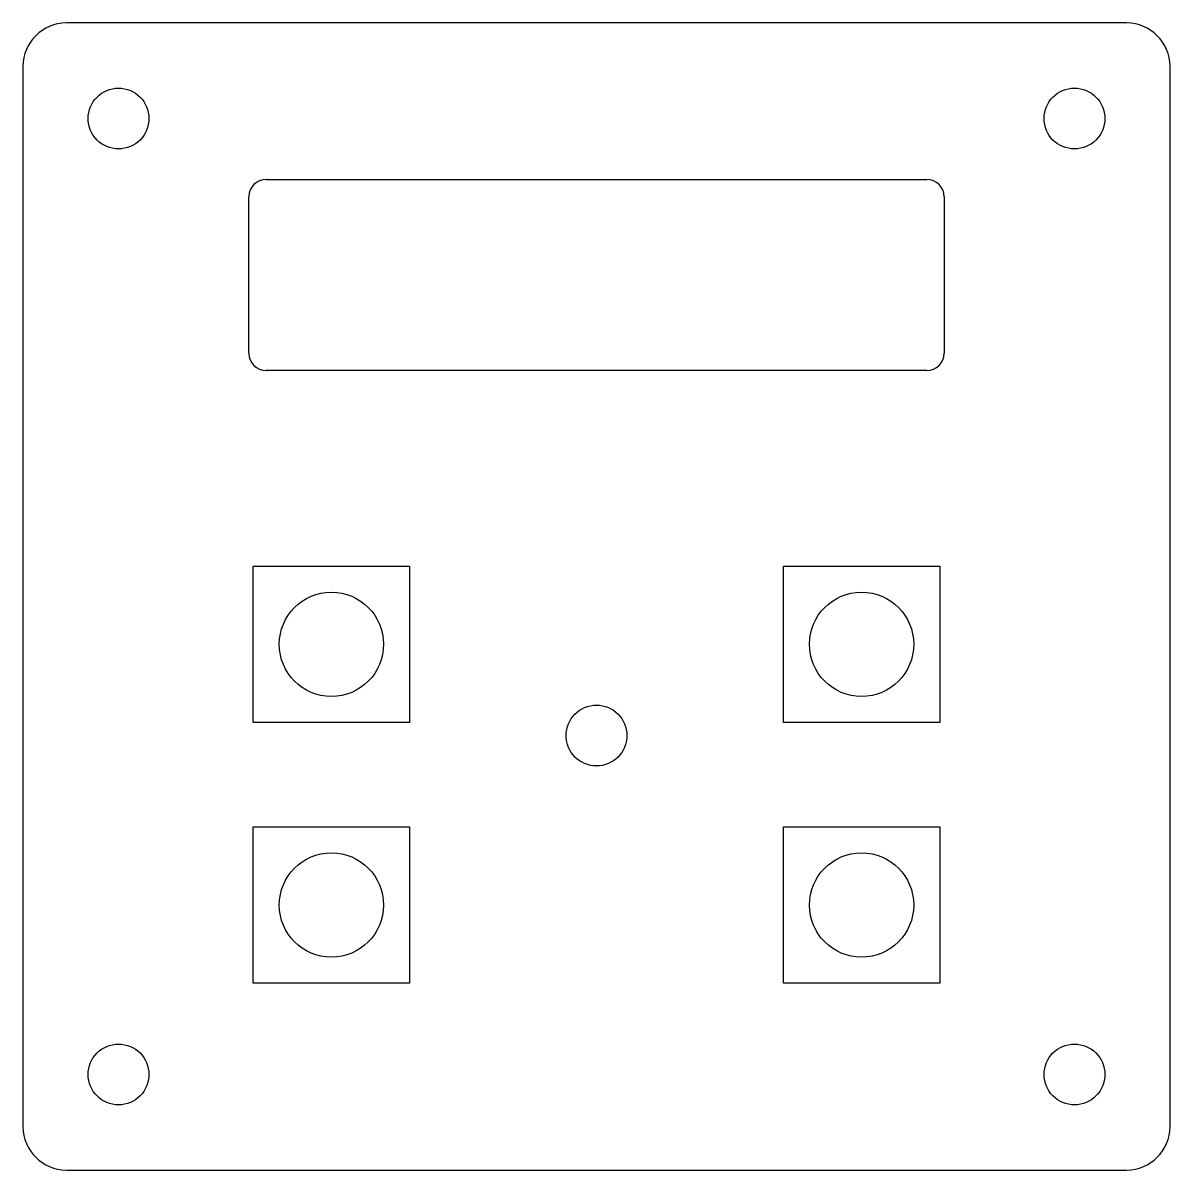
# Model space of a CAD drawing. Header units: millimetres. Extents: x -66 to 66, y -66 to 66.
import ezdxf

# ---------------------------------------------------------------- set-up
doc = ezdxf.new("R2010")
doc.units = ezdxf.units.MM

msp = doc.modelspace()

# ---------------------------------------------------------------- linework, layer by layer
at = {"color": 7, "linetype": 'Continuous', "lineweight": 25}
for p, q in [((61, 66), (-61, 66)), ((-66, 61), (-66, -61)), ((66, -61), (66, 61)), ((-38, 48), (38, 48)), ((-40, 28), (-40, 46)), ((40, 46), (40, 28)), ((38, 26), (-38, 26)), ((-39.5, 3.5), (-21.5, 3.5)), ((-39.5, -14.5), (-39.5, 3.5)), ((-21.5, 3.5), (-21.5, -14.5)), ((21.5, 3.5), (39.5, 3.5)), ((21.5, -14.5), (21.5, 3.5)), ((39.5, 3.5), (39.5, -14.5)), ((-21.5, -14.5), (-39.5, -14.5)), ((39.5, -14.5), (21.5, -14.5)), ((-39.5, -26.5), (-21.5, -26.5)), ((-39.5, -44.5), (-39.5, -26.5)), ((-21.5, -26.5), (-21.5, -44.5)), ((21.5, -26.5), (39.5, -26.5)), ((21.5, -44.5), (21.5, -26.5)), ((39.5, -26.5), (39.5, -44.5)), ((-21.5, -44.5), (-39.5, -44.5)), ((39.5, -44.5), (21.5, -44.5)), ((-61, -66), (61, -66))]:
    msp.add_line(p, q, dxfattribs=at)
for centre, radius in [((-55, 55), 3.5), ((55, 55), 3.5), ((-30.5, -5.5), 6), ((30.5, -5.5), 6), ((0, -16), 3.5), ((-30.5, -35.5), 6), ((30.5, -35.5), 6), ((-55, -55), 3.5), ((55, -55), 3.5)]:
    msp.add_circle(centre, radius, dxfattribs=at)
for centre, radius, start, end in [((-61, 61), 5, 90, 180), ((61, 61), 5, 0, 90), ((-38, 46), 2, 90, 180), ((38, 46), 2, 0, 90), ((-38, 28), 2, 180, 270), ((38, 28), 2, 270, 0), ((-61, -61), 5, 180, 270), ((61, -61), 5, 270, 0)]:
    msp.add_arc(centre, radius, start, end, dxfattribs=at)

doc.saveas('drawing.dxf')
